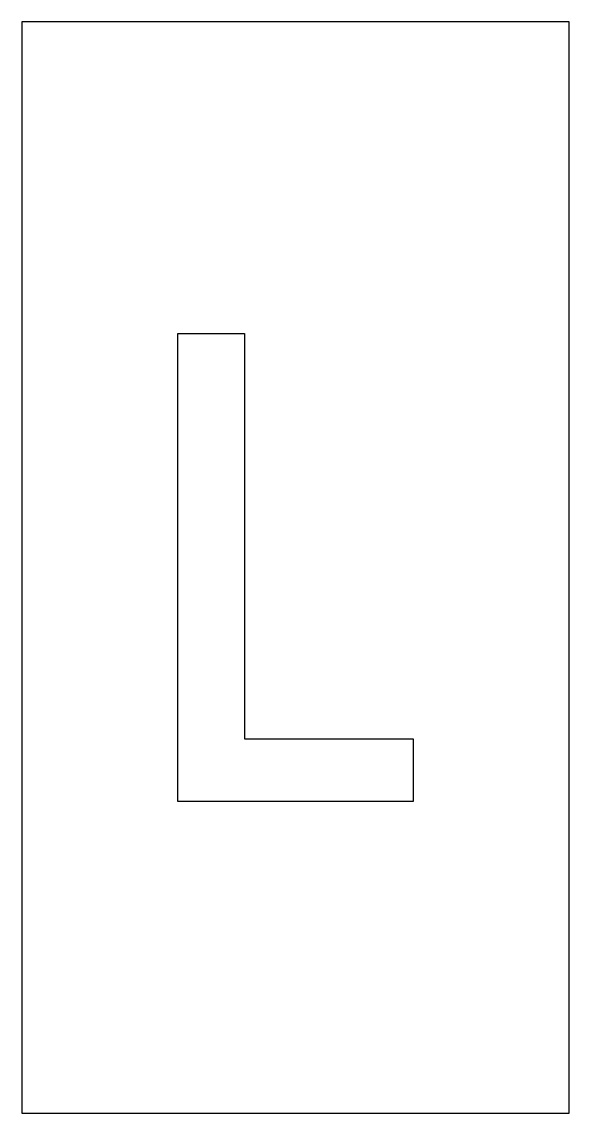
# Model space of a CAD drawing. Header units: inches. Extents: x 0 to 3.51, y 0 to 7.
import ezdxf

# ---------------------------------------------------------------- set-up
doc = ezdxf.new("R2010")
doc.units = ezdxf.units.IN
doc.header["$MEASUREMENT"] = 0
doc.layers.add('CUT', color=1, linetype='Continuous')

msp = doc.modelspace()

# ---------------------------------------------------------------- linework, layer by layer
at = {"layer": 'CUT'}
for points in [[(0, 0), (3.5089, 0), (3.5089, 7), (0, 7)], [(1, 2), (1, 5), (1.4269, 5), (1.4269, 2.402), (2.5089, 2.402), (2.5089, 2)]]:
    msp.add_lwpolyline(points, close=True, dxfattribs=at)

doc.saveas('drawing.dxf')
